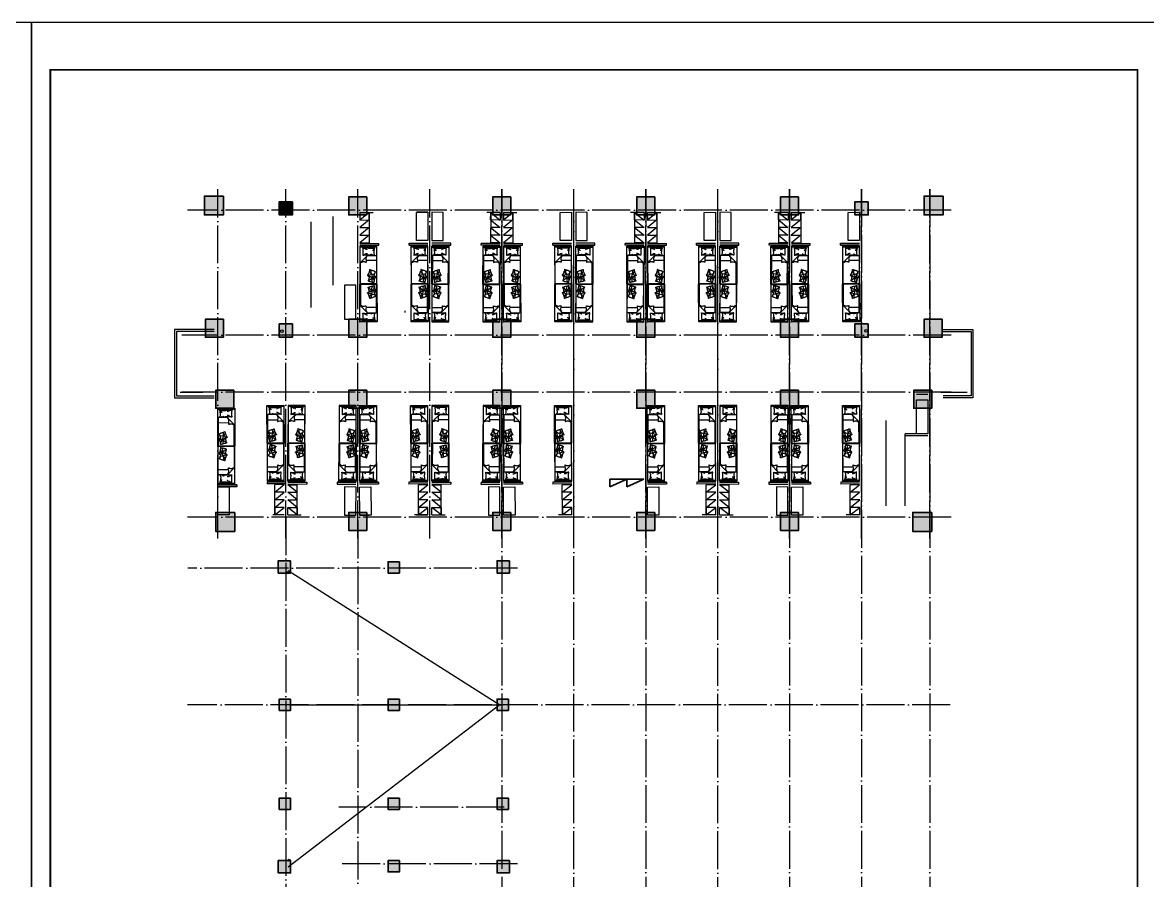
# Model space of a CAD drawing. Extents: x 39238 to 748440, y -374049 to 522939.
# Drawn here: x 157567 to 216967, y 208667 to 253956 of the extents above; entities that cross this region are included whole.
import ezdxf

# ---------------------------------------------------------------- set-up
doc = ezdxf.new("R2010")
doc.units = 0
doc.header["$LTSCALE"] = 1000
doc.header["$MEASUREMENT"] = 0
doc.linetypes.add('DOTE', pattern=[2.42, 2, -0.2, 0.02, -0.2])
for name, color, linetype in [('DOTE', 1, 'DOTE'), ('GROUND', 2, 'Continuous'), ('LVTRY', 6, 'Continuous'), ('PUB_TITLE', 7, 'Continuous'), ('WALL', 2, 'Continuous'), ('家具', 8, 'Continuous')]:
    doc.layers.add(name, color=color, linetype=linetype)
doc.layers.add('砼柱', color=2, linetype='Continuous', lineweight=35)
doc.styles.add('DIM_FONT', font='simplex_.ttf', dxfattribs={"width": 0.7, "bigfont": 'GBCBIG'})

# ---------------------------------------------------------------- blocks, each defined once
blk = doc.blocks.new('M_C55HKH')
for p, q in [((0, -52), (900, -52)), ((26, -509), (26, -1968)), ((503, -489), (46, -489)), ((503, -489), (872, -858)), ((46, -761), (564, -761)), ((872, -1968), (872, -858)), ((163, -1664), (89, -1649)), ((146, -1456), (100, -1409)), ((211, -1478), (146, -1456)), ((154, -1766), (147, -1841)), ((196, -1718), (154, -1766)), ((249, -1682), (175, -1667)), ((249, -1682), (196, -1718)), ((278, -1459), (211, -1478)), ((219, -1643), (211, -1652)), ((251, -1606), (219, -1643)), ((249, -1682), (286, -1639)), ((249, -1682), (266, -1787)), ((292, -1700), (249, -1682)), ((278, -1459), (251, -1606)), ((278, -1459), (305, -1407)), ((278, -1459), (357, -1410)), ((317, -1498), (278, -1459)), ((286, -1639), (333, -1628)), ((391, -1769), (292, -1700)), ((299, -1273), (295, -1270)), ((307, -1352), (299, -1273)), ((305, -1407), (307, -1352)), ((412, -1527), (317, -1498)), ((333, -1628), (405, -1618)), ((357, -1410), (393, -1337)), ((469, -1839), (391, -1769)), ((393, -1337), (392, -1318)), ((495, -1523), (412, -1527)), ((46, -1988), (852, -1988)), ((266, -1787), (243, -1892))]:
    blk.add_line(p, q)
blk.add_lwpolyline([(0, -2000), (0, 0), (900, 0), (900, -2000)], close=True)
for points in [[(135, -134, -0.263368), (107, -115, -0.494818), (116, -96, -0.049225), (134, -94, -0.036831), (158, -96, -0.031893), (196, -104, 0.035782), (230, -111, 0.032941), (319, -117, 0.026564), (430, -111, 0.017905), (468, -106, -0.033397), (488, -104, -0.03204), (525, -104, 0.018442), (590, -107, 0.010837), (654, -107, 0.014624), (702, -104, 0.111249), (725, -96, -0.153708), (742, -92, -0.076444), (749, -94, -0.215512), (751, -96, -0.585858), (748, -99, 0.363489), (744, -102, 0.191716), (743, -113, -0.129675), (745, -130, -0.01735), (742, -147, 0.019326), (740, -162, 0.018818), (733, -230, 0.021828), (732, -289, 0.006204), (734, -323, 0.001963), (740, -430, 0.028341), (744, -466, -0.117014), (744, -475, -0.36606), (742, -476, -0.03973), (728, -473, -0.048309), (715, -468, 0.062981), (704, -464, 0.04058), (681, -461, 0.014345), (614, -458, 0.005484), (488, -459, 0.007153), (392, -462, 0.008762), (350, -465, -0.008153), (304, -468, -0.06251), (247, -463, 0.078669), (201, -461, 0.047825), (179, -466, -0.034494), (148, -473, -0.023571), (123, -476, -0.510228), (122, -475), (129, -445), (150, -363, 0.073041), (152, -343, 0.023305), (146, -282, 0.018299), (142, -259, -0.01097), (135, -221, -0.042281), (132, -187, -0.027201), (135, -133)], [(133, -150, -0.05369), (148, -163, -0.070312), (156, -175, -0.015448), (159, -183, -0.013244), (163, -194, -0.082127), (166, -212, -0.064164), (163, -235)], [(135, -134, -0.077379), (170, -159, -0.077379), (195, -194, -0.047525), (205, -218, -0.047525), (210, -244)], [(225, -460, 0.009729), (253, -451, 0.009729), (280, -441, 0.007971), (301, -432, 0.007971), (323, -423)], [(695, -462, 0.016108), (656, -436, 0.024599), (629, -421, 0.009477), (580, -397, 0.015937), (550, -385, 0.072521), (534, -381, 0.033339), (498, -381)], [(503, -489, -0.085272), (566, -599, -0.124044), (575, -686), (562, -782), (563, -854)], [(609, -107, 0.027842), (585, -118, 0.048685), (573, -126, 0.023666), (545, -150, 0.031223), (526, -171, 0.046801), (521, -179, 0.023191), (513, -196)], [(691, -102, 0.088153), (656, -105, 0.088153), (625, -120, 0.077547), (604, -142, 0.077547), (590, -169)], [(563, -854, -0.027362), (602, -838, -0.040834), (629, -830, -0.038441), (717, -821, -0.076528), (761, -826, -0.103649), (788, -840, 0.093398), (818, -857, 0.072727), (841, -861, 0.052315), (872, -858)], [(400, -1581, 0.025626), (402, -1591, 0.0108), (426, -1697, 0.00456), (445, -1769, 0.01125), (454, -1797, 0.069394), (462, -1813, -0.079756), (468, -1827, -0.106399), (469, -1839, -0.328642), (466, -1842, -0.299547), (461, -1840, 0.189917), (454, -1835, 0.033518), (446, -1833, 0.075627), (442, -1833, 0.053489), (436, -1835, 0.017838), (418, -1843, 0.038394), (397, -1855, -0.059529), (384, -1862, -0.035943), (362, -1869, -0.011245), (291, -1884, -0.006203), (259, -1889, 0.010783), (241, -1893, 0.019485), (230, -1895, 0.005062), (188, -1908, 0.101392), (167, -1919, -0.223768), (156, -1922, -0.25558), (153, -1920, -0.081563), (150, -1907, -0.071805), (151, -1893, 0.069985), (152, -1879, 0.03546), (145, -1831, 0.029432), (130, -1774, 0.001554), (121, -1746, -0.00152), (112, -1718, -0.004735), (102, -1689, 0.00382), (91, -1653, 0.296001), (66, -1634, -0.649774), (61, -1616, -0.02319), (65, -1613, 0.0288), (68, -1610, 0.005727), (73, -1605, -0.004358), (80, -1599, -0.027528), (94, -1586, -0.046214), (104, -1580, -0.194121), (117, -1579, 0.133719), (137, -1580, 0.005779), (155, -1575, 0.008882)]]:
    blk.add_lwpolyline(points, format="xyb")
blk.add_lwpolyline([(345, -1251, 0.101392), (366, -1238, -0.223768), (377, -1234, -0.25558), (380, -1236, -0.081563), (384, -1249, -0.071805), (384, -1263, 0.069985), (384, -1277, 0.03546), (394, -1324, 0.029432), (414, -1380, 0.001554), (425, -1407, -0.00152), (437, -1434, -0.004735), (448, -1462, 0.00382), (462, -1497, 0.296001), (488, -1515, -0.649774), (495, -1532, -0.02319), (491, -1536, 0.0288), (488, -1539, 0.005727), (484, -1544, -0.004358), (478, -1551, -0.027528), (464, -1564, -0.046214), (455, -1571, -0.194121), (442, -1573, 0.133719), (422, -1574, 0.011505), (387, -1586, 0.008882), (343, -1604, 0.012426), (286, -1629, -0.033612), (264, -1637), (218, -1652), (182, -1663, 0.224341), (170, -1674, -0.722772), (163, -1673, -0.103513), (163, -1670, 0.053465), (163, -1664, 0.030109), (161, -1646, -0.031436), (159, -1628, -0.05324), (160, -1616, 0.05518), (161, -1604, 0.056271), (157, -1583, 0.0108), (124, -1480, 0.00456), (100, -1409, 0.01125), (89, -1381, 0.069394), (80, -1366, -0.079756), (73, -1353, -0.106399), (71, -1341, -0.328642), (74, -1338, -0.299547), (79, -1340, 0.189917), (86, -1344, 0.033518), (94, -1345, 0.075627), (98, -1345, 0.053489), (104, -1343, 0.017838), (122, -1333, 0.038394), (141, -1319, -0.059529), (154, -1311, -0.035943), (175, -1303, -0.011245), (245, -1283, -0.006203), (276, -1275, 0.010783), (295, -1270, 0.019485), (305, -1266, 0.005062)], format="xyb", close=True)
for centre, start, end in [((46, -509), 90, 180), ((46, -741), 180, 270), ((46, -1968), 180, 270), ((852, -1968), 270, 0)]:
    blk.add_arc(centre, 20, start, end)
at = {"style": 'DIM_FONT', "width": 0.8, "flags": 9}
for tag in ['XSIZE', 'YSIZE']:
    blk.add_attdef(tag, (0, 0), '', height=0.5, dxfattribs=at)
blk = doc.blocks.new('sde')
for p, q in [((193374, 243331), (193879, 243331)), ((193374, 243331), (193374, 242931)), ((193874, 243331), (193374, 242931)), ((193874, 242931), (193874, 243331)), ((193874, 243331), (193874, 241732)), ((193374, 242931), (193874, 242931)), ((193874, 242931), (193374, 242531)), ((193374, 242531), (193874, 242531)), ((193874, 242531), (193374, 242131)), ((193374, 242131), (193874, 242131)), ((193874, 242131), (193374, 241732)), ((193374, 241732), (193874, 241732)), ((193374, 241695), (194374, 241695)), ((193374, 241595), (194374, 241595)), ((193374, 241595), (194374, 241595)), ((194374, 241595), (194374, 241695)), ((195974, 241695), (196974, 241695)), ((195974, 241595), (195974, 241695)), ((195974, 241595), (196974, 241595)), ((196974, 241595), (195974, 241595))]:
    blk.add_line(p, q)
at = {"layer": 'LVTRY'}
blk.add_lwpolyline([(196975, 243327), (196975, 241846), (196375, 241846), (196375, 243327)], close=True, dxfattribs=at)
at = {"layer": 'WALL'}
blk.add_line((193674, 243331), (194084, 243330), dxfattribs=at)
at = {"layer": '家具', "xscale": -1, "rotation": 359.9999999533093}
for p in [(194274, 241545), (196974, 241545)]:
    blk.add_blockref('M_C55HKH', p, dxfattribs=at)
at = {"layer": '家具', "rotation": 179.9999999533093}
for p in [(194274, 237545), (196974, 237545)]:
    blk.add_blockref('M_C55HKH', p, dxfattribs=at)
blk = doc.blocks.new('fgtr')
for points in [[(499270, -316435), (498270, -316435), (498270, -317435), (499270, -317435)], [(502920, -316735), (502220, -316735), (502220, -317435), (502920, -317435)]]:
    blk.add_hatch(color=256).paths.add_polyline_path(points)
h = blk.add_hatch(color=256)
h.paths.add_polyline_path([(522045, -316485), (521095, -316485), (521095, -317435), (522045, -317435)])
h.paths.add_polyline_path([(514445, -316485), (513495, -316485), (513495, -317435), (514445, -317435)])
h.paths.add_polyline_path([(506845, -316485), (505895, -316485), (505895, -317435), (506845, -317435)])
h = blk.add_hatch(color=256)
h.paths.add_polyline_path([(537270, -316435), (536270, -316435), (536270, -317435), (537270, -317435)])
h.paths.add_polyline_path([(533320, -316735), (532620, -316735), (532620, -317435), (533320, -317435)])
h.paths.add_polyline_path([(529645, -316485), (528695, -316485), (528695, -317435), (529645, -317435)])
h = blk.add_hatch(color=256)
h.paths.add_polyline_path([(537270, -370335), (536270, -370335), (536270, -371335), (537270, -371335)])
h.paths.add_polyline_path([(537220, -363885), (536270, -363885), (536270, -364835), (537220, -364835)])
h.paths.add_polyline_path([(536670, -360135), (535720, -360135), (535720, -361085), (536670, -361085)])
h.paths.add_polyline_path([(536670, -353635), (535670, -353635), (535670, -354635), (536670, -354635)])
h.paths.add_polyline_path([(533320, -370335), (532620, -370335), (532620, -371035), (533320, -371035)])
h.paths.add_polyline_path([(533320, -363885), (532620, -363885), (532620, -364585), (533320, -364585)])
h.paths.add_polyline_path([(537220, -322935), (536270, -322935), (536270, -323885), (537220, -323885)])
h.paths.add_polyline_path([(536670, -326685), (535720, -326685), (535720, -327635), (536670, -327635)])
h.paths.add_polyline_path([(536670, -333135), (535670, -333135), (535670, -334135), (536670, -334135)])
h.paths.add_polyline_path([(533320, -323185), (532620, -323185), (532620, -323885), (533320, -323885)])
h.paths.add_polyline_path([(508570, -351510), (507970, -351510), (507970, -352110), (508570, -352110)])
h.paths.add_polyline_path([(508570, -348210), (507970, -348210), (507970, -348810), (508570, -348810)])
h.paths.add_polyline_path([(508570, -342985), (507970, -342985), (507970, -343585), (508570, -343585)])
h.paths.add_polyline_path([(508570, -335735), (507970, -335735), (507970, -336335), (508570, -336335)])
h.paths.add_polyline_path([(514370, -351510), (513720, -351510), (513720, -352160), (514370, -352160)])
h.paths.add_polyline_path([(502820, -351510), (502170, -351510), (502170, -352160), (502820, -352160)])
h.paths.add_polyline_path([(514320, -348210), (513720, -348210), (513720, -348810), (514320, -348810)])
h.paths.add_polyline_path([(502820, -348210), (502220, -348210), (502220, -348810), (502820, -348810)])
h.paths.add_polyline_path([(502820, -342985), (502220, -342985), (502220, -343585), (502820, -343585)])
h.paths.add_polyline_path([(514320, -342985), (513720, -342985), (513720, -343585), (514320, -343585)])
h.paths.add_polyline_path([(514370, -335685), (513720, -335685), (513720, -336335), (514370, -336335)])
h.paths.add_polyline_path([(502820, -335685), (502170, -335685), (502170, -336335), (502820, -336335)])
h.paths.add_polyline_path([(502920, -370335), (502220, -370335), (502220, -371035), (502920, -371035)])
h.paths.add_polyline_path([(502920, -363885), (502220, -363885), (502220, -364585), (502920, -364585)])
h.paths.add_polyline_path([(499270, -370335), (498270, -370335), (498270, -371335), (499270, -371335)])
h.paths.add_polyline_path([(499245, -363885), (498245, -363885), (498245, -364885), (499245, -364885)])
h.paths.add_polyline_path([(499595, -360135), (498645, -360135), (498645, -361085), (499595, -361085)])
h.paths.add_polyline_path([(499870, -353635), (498870, -353635), (498870, -354635), (499870, -354635)])
h.paths.add_polyline_path([(506845, -370335), (505895, -370335), (505895, -371285), (506845, -371285)])
h.paths.add_polyline_path([(506845, -363885), (505895, -363885), (505895, -364835), (506845, -364835)])
h.paths.add_polyline_path([(506845, -360135), (505895, -360135), (505895, -361085), (506845, -361085)])
h.paths.add_polyline_path([(506845, -353685), (505895, -353685), (505895, -354635), (506845, -354635)])
h.paths.add_polyline_path([(529645, -370335), (528695, -370335), (528695, -371285), (529645, -371285)])
h.paths.add_polyline_path([(529645, -363885), (528695, -363885), (528695, -364835), (529645, -364835)])
h.paths.add_polyline_path([(529645, -360135), (528695, -360135), (528695, -361085), (529645, -361085)])
h.paths.add_polyline_path([(529645, -353685), (528695, -353685), (528695, -354635), (529645, -354635)])
h.paths.add_polyline_path([(522045, -370335), (521095, -370335), (521095, -371285), (522045, -371285)])
h.paths.add_polyline_path([(522045, -363885), (521095, -363885), (521095, -364835), (522045, -364835)])
h.paths.add_polyline_path([(522045, -360135), (521095, -360135), (521095, -361085), (522045, -361085)])
h.paths.add_polyline_path([(522045, -353685), (521095, -353685), (521095, -354635), (522045, -354635)])
h.paths.add_polyline_path([(514445, -370335), (513495, -370335), (513495, -371285), (514445, -371285)])
h.paths.add_polyline_path([(514445, -363885), (513495, -363885), (513495, -364835), (514445, -364835)])
h.paths.add_polyline_path([(514445, -360135), (513495, -360135), (513495, -361085), (514445, -361085)])
h.paths.add_polyline_path([(514445, -353685), (513495, -353685), (513495, -354635), (514445, -354635)])
h.paths.add_polyline_path([(529645, -322935), (528695, -322935), (528695, -323885), (529645, -323885)])
h.paths.add_polyline_path([(529645, -326685), (528695, -326685), (528695, -327635), (529645, -327635)])
h.paths.add_polyline_path([(529645, -333135), (528695, -333135), (528695, -334085), (529645, -334085)])
h.paths.add_polyline_path([(522045, -322935), (521095, -322935), (521095, -323885), (522045, -323885)])
h.paths.add_polyline_path([(522045, -326685), (521095, -326685), (521095, -327635), (522045, -327635)])
h.paths.add_polyline_path([(522045, -333135), (521095, -333135), (521095, -334085), (522045, -334085)])
h.paths.add_polyline_path([(514445, -322935), (513495, -322935), (513495, -323885), (514445, -323885)])
h.paths.add_polyline_path([(514445, -326685), (513495, -326685), (513495, -327635), (514445, -327635)])
h.paths.add_polyline_path([(514445, -333135), (513495, -333135), (513495, -334085), (514445, -334085)])
h.paths.add_polyline_path([(506845, -322935), (505895, -322935), (505895, -323885), (506845, -323885)])
h.paths.add_polyline_path([(506845, -326685), (505895, -326685), (505895, -327635), (506845, -327635)])
h.paths.add_polyline_path([(506845, -333135), (505895, -333135), (505895, -334085), (506845, -334085)])
h.paths.add_polyline_path([(502920, -323185), (502220, -323185), (502220, -323885), (502920, -323885)])
h.paths.add_polyline_path([(499270, -322935), (498320, -322935), (498320, -323885), (499270, -323885)])
h.paths.add_polyline_path([(499820, -326685), (498870, -326685), (498870, -327635), (499820, -327635)])
h.paths.add_polyline_path([(499870, -333135), (498870, -333135), (498870, -334135), (499870, -334135)])
at = {"layer": '砼柱'}
for points in [[(499270, -316435), (498270, -316435), (498270, -317435), (499270, -317435)], [(506845, -316485), (505895, -316485), (505895, -317435), (506845, -317435)], [(514445, -316485), (513495, -316485), (513495, -317435), (514445, -317435)], [(522045, -316485), (521095, -316485), (521095, -317435), (522045, -317435)], [(529645, -316485), (528695, -316485), (528695, -317435), (529645, -317435)], [(537270, -316435), (536270, -316435), (536270, -317435), (537270, -317435)], [(502920, -316735), (502220, -316735), (502220, -317435), (502920, -317435)], [(533320, -316735), (532620, -316735), (532620, -317435), (533320, -317435)], [(499270, -322935), (498320, -322935), (498320, -323885), (499270, -323885)], [(506845, -322935), (505895, -322935), (505895, -323885), (506845, -323885)], [(514445, -322935), (513495, -322935), (513495, -323885), (514445, -323885)], [(522045, -322935), (521095, -322935), (521095, -323885), (522045, -323885)], [(529645, -322935), (528695, -322935), (528695, -323885), (529645, -323885)], [(537220, -322935), (536270, -322935), (536270, -323885), (537220, -323885)], [(502920, -323185), (502220, -323185), (502220, -323885), (502920, -323885)], [(533320, -323185), (532620, -323185), (532620, -323885), (533320, -323885)], [(499820, -326685), (498870, -326685), (498870, -327635), (499820, -327635)], [(506845, -326685), (505895, -326685), (505895, -327635), (506845, -327635)], [(514445, -326685), (513495, -326685), (513495, -327635), (514445, -327635)], [(522045, -326685), (521095, -326685), (521095, -327635), (522045, -327635)], [(529645, -326685), (528695, -326685), (528695, -327635), (529645, -327635)], [(536670, -326685), (535720, -326685), (535720, -327635), (536670, -327635)], [(499870, -333135), (498870, -333135), (498870, -334135), (499870, -334135)], [(506845, -333135), (505895, -333135), (505895, -334085), (506845, -334085)], [(514445, -333135), (513495, -333135), (513495, -334085), (514445, -334085)], [(522045, -333135), (521095, -333135), (521095, -334085), (522045, -334085)], [(529645, -333135), (528695, -333135), (528695, -334085), (529645, -334085)], [(536670, -333135), (535670, -333135), (535670, -334135), (536670, -334135)], [(502820, -335685), (502170, -335685), (502170, -336335), (502820, -336335)], [(508570, -335735), (507970, -335735), (507970, -336335), (508570, -336335)], [(514370, -335685), (513720, -335685), (513720, -336335), (514370, -336335)], [(502820, -342985), (502220, -342985), (502220, -343585), (502820, -343585)], [(508570, -342985), (507970, -342985), (507970, -343585), (508570, -343585)], [(514320, -342985), (513720, -342985), (513720, -343585), (514320, -343585)], [(502820, -348210), (502220, -348210), (502220, -348810), (502820, -348810)], [(508570, -348210), (507970, -348210), (507970, -348810), (508570, -348810)], [(514320, -348210), (513720, -348210), (513720, -348810), (514320, -348810)], [(502820, -351510), (502170, -351510), (502170, -352160), (502820, -352160)], [(508570, -351510), (507970, -351510), (507970, -352110), (508570, -352110)], [(514370, -351510), (513720, -351510), (513720, -352160), (514370, -352160)], [(499870, -353635), (498870, -353635), (498870, -354635), (499870, -354635)], [(506845, -353685), (505895, -353685), (505895, -354635), (506845, -354635)], [(514445, -353685), (513495, -353685), (513495, -354635), (514445, -354635)], [(522045, -353685), (521095, -353685), (521095, -354635), (522045, -354635)], [(529645, -353685), (528695, -353685), (528695, -354635), (529645, -354635)], [(536670, -353635), (535670, -353635), (535670, -354635), (536670, -354635)], [(499595, -360135), (498645, -360135), (498645, -361085), (499595, -361085)], [(506845, -360135), (505895, -360135), (505895, -361085), (506845, -361085)], [(514445, -360135), (513495, -360135), (513495, -361085), (514445, -361085)], [(522045, -360135), (521095, -360135), (521095, -361085), (522045, -361085)], [(529645, -360135), (528695, -360135), (528695, -361085), (529645, -361085)], [(536670, -360135), (535720, -360135), (535720, -361085), (536670, -361085)], [(499245, -363885), (498245, -363885), (498245, -364885), (499245, -364885)], [(502920, -363885), (502220, -363885), (502220, -364585), (502920, -364585)], [(506845, -363885), (505895, -363885), (505895, -364835), (506845, -364835)], [(514445, -363885), (513495, -363885), (513495, -364835), (514445, -364835)], [(522045, -363885), (521095, -363885), (521095, -364835), (522045, -364835)], [(529645, -363885), (528695, -363885), (528695, -364835), (529645, -364835)], [(533320, -363885), (532620, -363885), (532620, -364585), (533320, -364585)], [(537220, -363885), (536270, -363885), (536270, -364835), (537220, -364835)], [(499270, -370335), (498270, -370335), (498270, -371335), (499270, -371335)], [(502920, -370335), (502220, -370335), (502220, -371035), (502920, -371035)], [(506845, -370335), (505895, -370335), (505895, -371285), (506845, -371285)], [(514445, -370335), (513495, -370335), (513495, -371285), (514445, -371285)], [(522045, -370335), (521095, -370335), (521095, -371285), (522045, -371285)], [(529645, -370335), (528695, -370335), (528695, -371285), (529645, -371285)], [(533320, -370335), (532620, -370335), (532620, -371035), (533320, -371035)], [(537270, -370335), (536270, -370335), (536270, -371335), (537270, -371335)]]:
    blk.add_lwpolyline(points, close=True, dxfattribs=at)

msp = doc.modelspace()

# ---------------------------------------------------------------- linework, layer by layer
for p, q in [((173960, 243720), (173960, 240095)), ((178972, 243945), (178372, 243945)), ((172785, 243432), (172790, 238907)), ((177772, 238645), (177772, 238745)), ((204772, 234546), (205372, 234546)), ((204772, 234346), (205372, 234346)), ((203172, 228446), (203172, 232946)), ((205372, 232246), (204172, 232246)), ((204172, 228446), (204172, 232246)), ((205372, 232146), (204172, 232146)), ((168882, 229546), (167882, 229544)), ((167882, 229544), (168882, 229546)), ((168883, 229446), (167883, 229444)), ((168882, 229546), (168883, 229446)), ((171482, 229698), (170482, 229696)), ((171482, 229698), (170482, 229696)), ((170482, 229696), (170483, 229596)), ((171483, 229598), (170483, 229596)), ((171383, 229561), (170882, 229560)), ((170886, 227961), (170882, 229560)), ((170883, 229160), (171383, 229561)), ((171384, 229161), (170883, 229160)), ((170884, 228760), (171384, 229161)), ((171385, 228762), (170884, 228760)), ((170886, 228361), (171385, 228762)), ((171386, 228362), (170886, 228361)), ((170886, 227961), (171386, 228362)), ((170886, 228361), (170886, 227961)), ((171387, 227962), (170882, 227961)), ((175372, 227946), (175872, 227946)), ((178972, 227946), (178372, 227946)), ((171592, 225026), (182772, 217946)), ((182772, 217946), (171592, 209366)), ((171722, 217946), (182872, 217946))]:
    msp.add_line(p, q)
at = {"color": 2}
for points in [[(167692, 237746), (165592, 237746), (165592, 234146), (167692, 234146)], [(167692, 237646), (165692, 237646), (165692, 234246), (167692, 234246)], [(206172, 237746), (207752, 237746), (207752, 234146), (206172, 234146)], [(206172, 237646), (207652, 237646), (207652, 234246), (206172, 234246)]]:
    msp.add_lwpolyline(points, dxfattribs=at)
at = {"color": 5}
for centre in [(171258, 237659), (202112, 237682)]:
    msp.add_circle(centre, 75, dxfattribs=at)
for centre in [(171587, 224920), (171647, 209735)]:
    msp.add_circle(centre, 55)
at = {"layer": 'DOTE'}
for p, q in [((167872, 226724), (167872, 245166)), ((167872, 226724), (167872, 245166)), ((171472, 226724), (171472, 245166)), ((175272, 226724), (175272, 245166)), ((179072, 226724), (179072, 245166)), ((182872, 226724), (182872, 245166)), ((182872, 245166), (182872, 189526)), ((186672, 206846), (186672, 245166)), ((186672, 226724), (186672, 245166)), ((190472, 226724), (190472, 245166)), ((190472, 245166), (190472, 189526)), ((194272, 206846), (194272, 245166)), ((194272, 226724), (194272, 245166)), ((198072, 226724), (198072, 245166)), ((198072, 245166), (198072, 189526)), ((201872, 226724), (201872, 245166)), ((201872, 245166), (201872, 189526)), ((205472, 226724), (205472, 245166)), ((205472, 245166), (205472, 189526)), ((206592, 244046), (166272, 244046)), ((206592, 244046), (166272, 244046)), ((206592, 244046), (166272, 244046)), ((206592, 244046), (166272, 244046)), ((206592, 237446), (165972, 237446)), ((206592, 234446), (165972, 234446)), ((206592, 227846), (166272, 227846)), ((171472, 227846), (171472, 189526)), ((175272, 227666), (175272, 189526)), ((183704, 225146), (166303, 225146)), ((206549, 217946), (166272, 217946)), ((182992, 212546), (174272, 212546)), ((183704, 209546), (174272, 209546))]:
    msp.add_line(p, q, dxfattribs=at)
at = {"layer": 'GROUND'}
for p, q in [((165892, 234446), (167092, 234446)), ((206052, 234446), (207452, 234446))]:
    msp.add_line(p, q, dxfattribs=at)
at = {"layer": 'LVTRY'}
for points in [[(175172, 238296), (175172, 240096), (174572, 240096), (174572, 238296)], [(205372, 234046), (205372, 232246), (204772, 232246), (204772, 234046)], [(167886, 227963), (167882, 229444), (168482, 229445), (168486, 227964)]]:
    msp.add_lwpolyline(points, close=True, dxfattribs=at)
at = {"layer": 'PUB_TITLE', "color": 4}
for points in [[(98638, 169856), (158038, 169856), (158038, 253956), (98638, 253956)], [(158038, 169856), (217438, 169856), (217438, 253956), (158038, 253956)]]:
    msp.add_lwpolyline(points, close=True, dxfattribs=at)
at = {"layer": 'PUB_TITLE', "color": 4, "const_width": 100}
msp.add_lwpolyline([(159038, 170856), (216438, 170856), (216438, 251456), (159038, 251456)], close=True, dxfattribs=at)
at = {"layer": 'WALL'}
msp.add_line((171187, 227961), (170777, 227961), dxfattribs=at)
at = {"layer": '砼柱'}
for p, q in [((188572, 229446), (188572, 229846)), ((188572, 229846), (190372, 229846)), ((189472, 229846), (188572, 229446)), ((189472, 229846), (189472, 229446)), ((190372, 229846), (189472, 229446))]:
    msp.add_line(p, q, dxfattribs=at)

# ---------------------------------------------------------------- block references
msp.add_blockref('fgtr', (-331098, 561231))
for p, rotation in [((-17392, 116), 0.1435687389010184), ((-9806, 116), 0.1435687389010183), ((-2206, 116), 0.1435687389010183), ((5394, 117), 0.1435687389010183), ((371736, 471776), 180.1435687389009), ((379336, 471776), 180.1435687389009), ((386936, 471776), 180.1435687389009), ((394536, 471776), 180.1435687389009)]:
    msp.add_blockref('sde', p, dxfattribs=dict(rotation=rotation))
at = {"xscale": -1}
for p, rotation in [((375551, 116), 359.8564311677173), ((383151, 116), 359.8564311677173), ((390751, 116), 359.8564311677173), ((-21192, 471776), 179.8564296736086), ((-13592, 471776), 179.8564311677172), ((1608, 471776), 179.8564311677172)]:
    msp.add_blockref('sde', p, dxfattribs=dict(at, rotation=rotation))
at = {"layer": '家具', "rotation": 0.1435689856957504}
for p in [(167872, 233594), (170472, 233746)]:
    msp.add_blockref('M_C55HKH', p, dxfattribs=at)
at = {"layer": '家具', "xscale": -1, "rotation": 180.1435689856957}
for p in [(170482, 229746), (167882, 229594)]:
    msp.add_blockref('M_C55HKH', p, dxfattribs=at)

doc.saveas('drawing.dxf')
